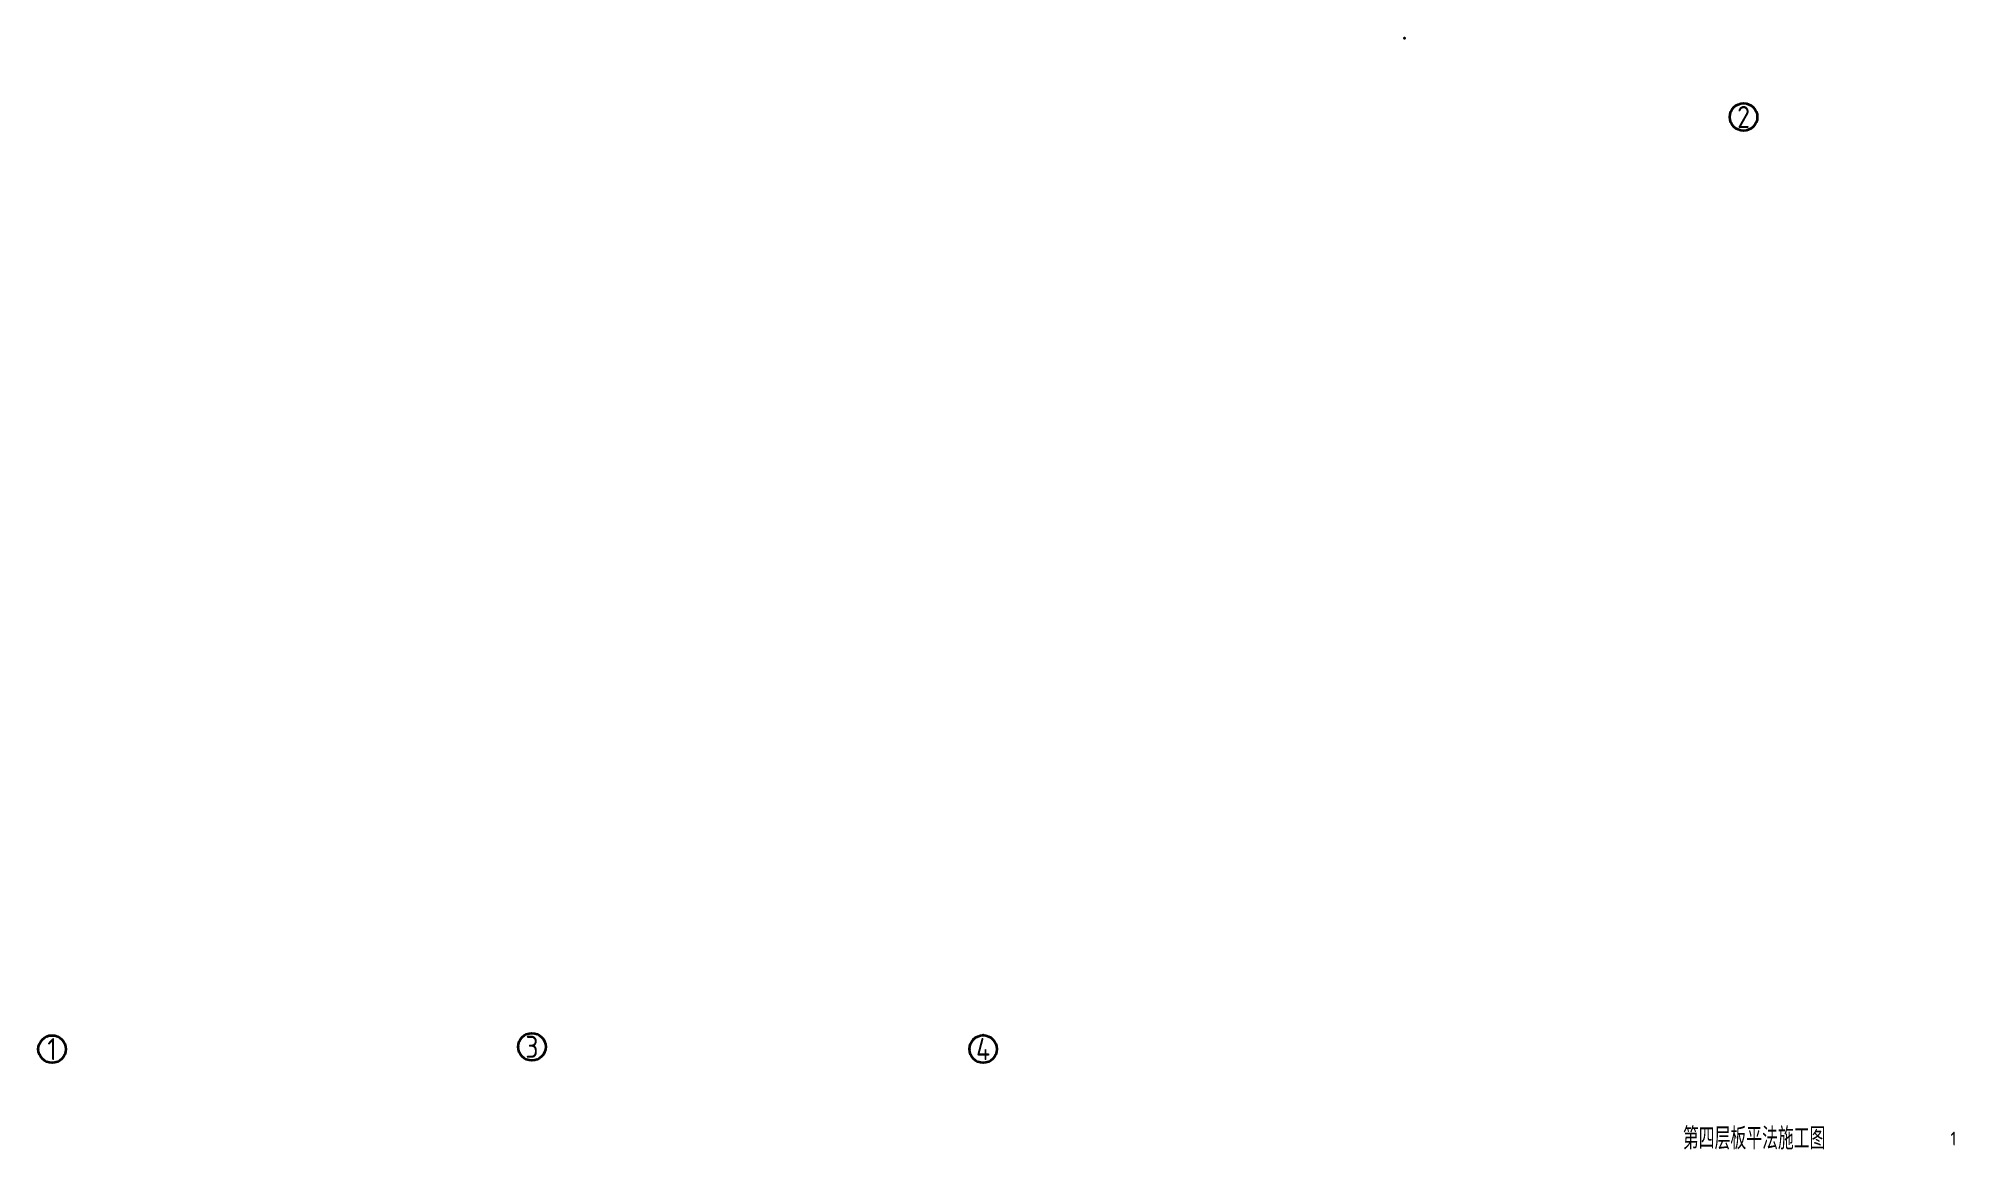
# Model space of a CAD drawing. Extents: x 124 to 821, y 18 to 422.
import ezdxf

# ---------------------------------------------------------------- set-up
doc = ezdxf.new("R2010")
doc.units = 0
doc.header["$LTSCALE"] = 8
doc.header["$MEASUREMENT"] = 0
doc.styles.get("Standard").update_dxf_attribs({"font": 'gbenor.shx', "bigfont": 'gbcbig.shx'})

msp = doc.modelspace()

# ---------------------------------------------------------------- linework, layer by layer
at = {"lineweight": 35}
for centre in [(744.65, 393.85), (129.21, 54.57), (303.81, 55.39), (467.97, 54.59)]:
    msp.add_circle(centre, 5, dxfattribs=at)
for p in [(621.28, 422.49), (464.43, 58.13), (467.97, 59.59), (124.21, 54.57), (298.81, 55.39), (462.97, 54.59)]:
    msp.add_point(p, dxfattribs=at)
for p in [(471.5, 58.13), (125.68, 51.03), (129.21, 49.57), (300.27, 51.85), (303.81, 50.39), (464.43, 51.06), (467.97, 49.59), (471.5, 51.06), (472.97, 54.59)]:
    msp.add_point(p)

# ---------------------------------------------------------------- texts
at = {"lineweight": 35, "char_height": 8, "width": 7.0711, "attachment_point": 5}
for s, insert in [('2', (744.65, 393.85)), ('1', (129.21, 54.57)), ('3', (303.81, 55.39)), ('4', (467.97, 54.59))]:
    msp.add_mtext(s, dxfattribs=dict(at, insert=insert))
at = {"attachment_point": 5}
for s, insert, char_height, width in [('第四层板平法施工图', (748.5, 22), 8, 95), ('1', (821, 22), 5, 20)]:
    msp.add_mtext(s, dxfattribs=dict(at, insert=insert, char_height=char_height, width=width))

doc.saveas('drawing.dxf')
